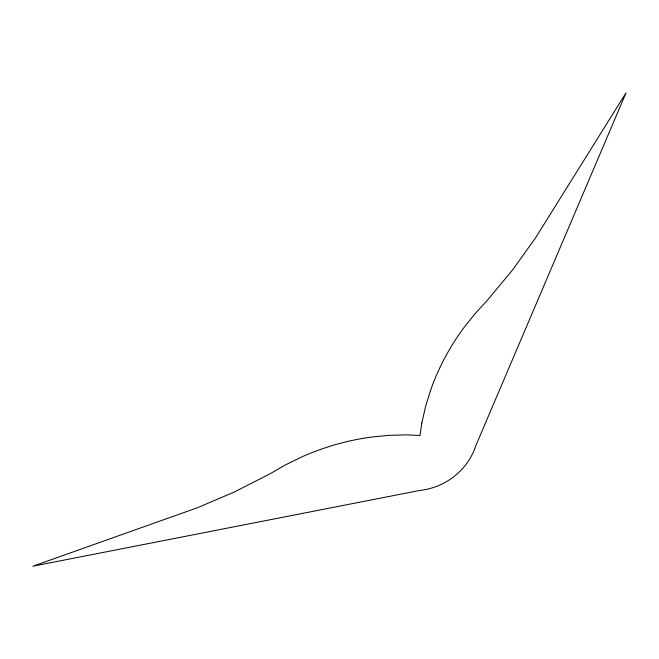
<?xml version="1.0" encoding="UTF-8"?>
<svg xmlns="http://www.w3.org/2000/svg" width="659" height="659" viewBox="0 0 659 659"><rect width="100%" height="100%" fill="white"/><g stroke="black" fill="none" stroke-linecap="round" stroke-linejoin="round"><path stroke-width="0.99" d="M421.834 422.938L419.981 435.492L406.883 434.866L389.115 435.327L371.33 437.082A236.474 215.855 -28.9 0 0 302.127 456.769L285.817 464.71L270.091 473.78L234.439 491.96L197.667 507.661L32.95 566.188L420.038 490.387A61.987 56.583 -28.9 0 0 475.716 445.945L626.05 92.812L535.405 238.105L512.488 270.042L487.265 300.446L475.081 313.651L463.928 327.63A236.474 215.855 -28.9 0 0 430.821 389.609L425.665 406.158L421.834 422.938"/></g></svg>
